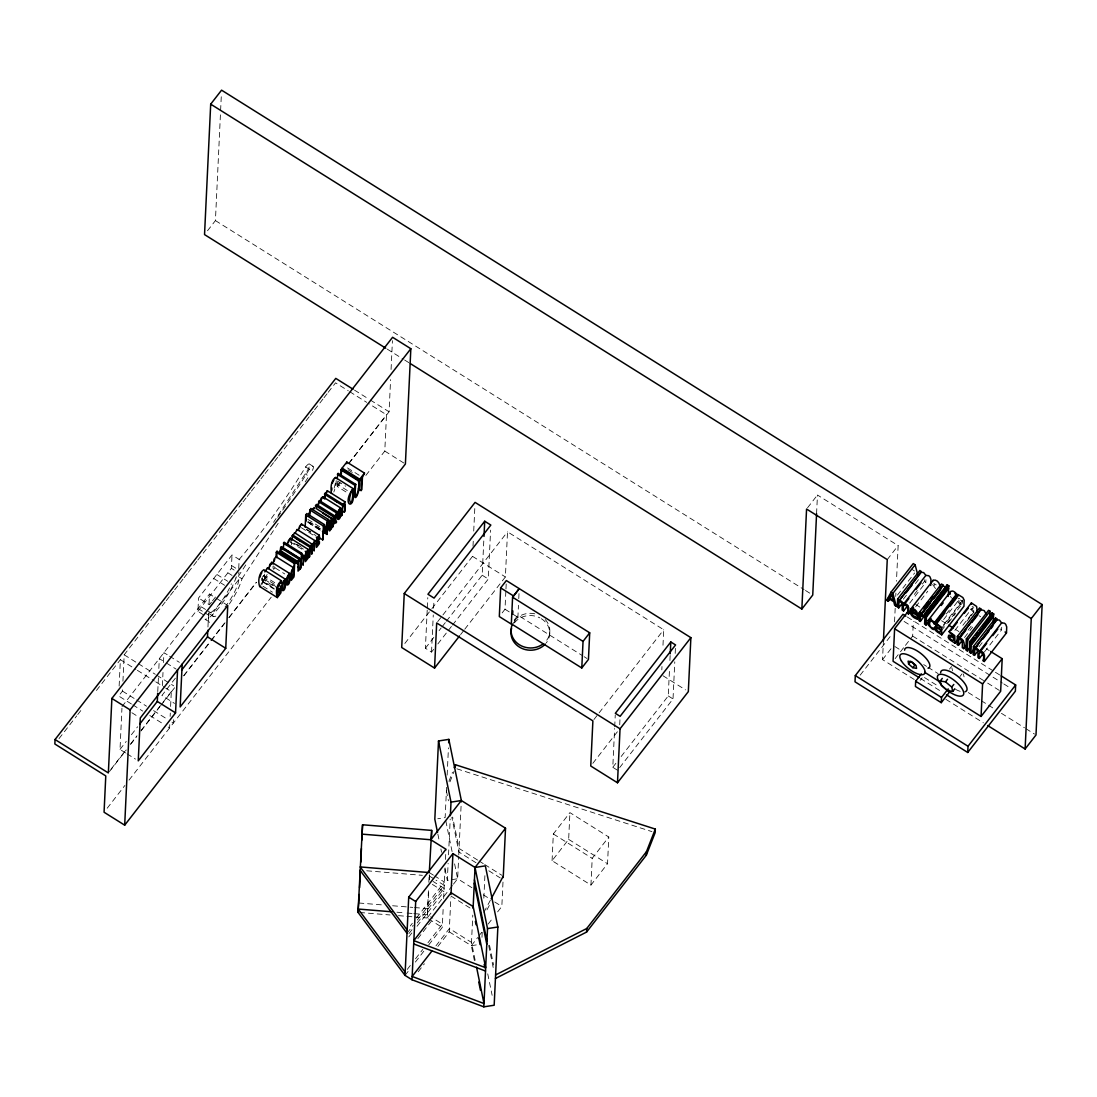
<?xml version="1.0" encoding="UTF-8"?>
<svg xmlns="http://www.w3.org/2000/svg" width="1097" height="1097" viewBox="0 0 1097 1097"><rect width="100%" height="100%" fill="white"/><g stroke="black" fill="none" stroke-linecap="round" stroke-linejoin="round"><path stroke-width="0.75" stroke-dasharray="5 3.75" d="M264.857 575.678L265.186 578.476L276.046 585.277M337.698 481.953L337.986 484.682L348.846 491.497M336.244 480.678L335.6 487.082L333.817 492.018M336.916 482.968L337.273 486.478L346.775 492.443M119.134 686.091L120.382 659.681L135.946 669.431M131.407 703.972L118.668 695.992L122.466 691.11L122.617 687.805M122.933 681.21L124.18 654.799L151.523 619.613M125.62 752.94L120.012 749.416L121.945 708.209M157.762 691.549L158.462 676.726M158.846 668.484L159.312 658.598L164.934 662.108M162.37 685.625L163 672.434M163.467 662.547L163.933 652.66L168.143 655.293M169.761 724.623L169.61 727.928L165.359 725.268M170.145 716.368L170.309 713.064M170.611 706.468L171.31 691.604L165.661 688.066M173.559 719.742L173.395 723.046L169.157 720.386M207.511 230.768L215.423 220.593L220.538 112.182M220.607 110.495L221.333 95.247M203.466 614.841L197.926 611.358L198.557 597.988L232.016 554.945L242.89 561.774M207.95 627.004L208.649 612.181M209.047 603.926L209.513 594.012L215.122 597.536M236.28 576.72A30.277 7.226 -57.9 0 1 221.251 604.625A30.277 7.226 -57.9 0 1 204.988 619.243L210.322 622.602A30.277 7.226 -57.9 0 1 208.334 618.79L209.088 612.345M197.926 611.358L231.385 568.328L232.016 554.945M238.721 568.479L239.16 559.429A195.033 46.54 -57.9 0 0 305.61 466.924A7.583 1.81 -57.9 0 1 309.697 464.909A7.583 1.81 -57.9 0 1 305.172 473.877L273.564 522.323M260.894 584.344L262.553 581.89L262.718 578.297L276.293 586.813M261.84 584.632L263.28 581.739L263.568 575.678L275.786 583.33M290.924 542.316L290.966 541.37M291.5 544.894L291.651 541.918M320.201 530.153L309.34 523.351L309.505 519.923M365.85 475.44L384.786 451.086L386.501 414.762L368.098 403.23M349.12 463.195L389.078 411.786L390.587 379.617M391.067 369.456L392.424 340.673M433.63 649.369L431.532 652.071L425.403 648.231L427.24 609.438M427.309 607.752L427.789 597.632M431.532 652.071L433.274 614.964M433.589 608.218L433.987 599.785M428.433 890.778L427.144 917.997L413.651 916.9M428.831 882.276L429.146 875.475M452.389 885.526L427.144 917.997L428.872 889.928M429.352 879.725L429.599 874.624M446.575 787.317L445.149 817.622L437.772 818.76M447.151 775.099L448.44 747.88M428.817 944.778L442.269 927.472L443.229 907.068M443.627 898.566L445.067 867.946M445.464 859.445L445.958 849.243M471.902 887.692L457.641 878.752L447.315 880.343L448.125 863.339M448.522 854.837L450.209 819.116M437.868 946.492L449.235 931.847L450.84 897.826M431.916 608.629L472.533 556.357L472.697 552.984M473.013 546.237L473.328 539.491M473.726 531.058L474.919 505.758M453.445 884.168L457.641 878.752L458.697 856.647M458.765 854.947L461.261 802.222M446.424 621.19L482.173 575.212L483.914 538.092M452.554 625.029L488.288 579.038L490.592 530.125M474.384 960.574L471.34 945.696L472.78 915.09M481.981 937.304L482.227 932.203M483.832 898.182L485.039 872.663M464.758 629.225L505.388 576.953L507.513 531.826L663.712 629.747L662.931 646.462M502.152 612.894L505.004 609.233L505.882 590.68M505.964 588.993L506.197 583.933M497.627 911.868L501.836 906.451L503.043 880.946M512.189 624.646L517.894 617.309L518.47 605.256M518.771 598.619L519.087 591.969M549.679 634.45L549.775 632.215M552.079 860.692L553.327 833.967L569.919 812.63L608.794 837.011L607.532 863.737L590.94 885.073L552.079 860.692L568.657 839.37L569.919 812.63M590.94 885.073L592.202 858.334L608.794 837.011M617.57 770.286L612.784 767.297L614.622 728.504M614.704 726.817L615.252 715.011M619.723 724.747L620.038 718M661.82 669.856L661.985 666.523M621.163 756.519L668.251 695.937L669.527 668.951M669.924 660.517L670.157 655.457M619.668 767.598L673.023 698.94L674.778 661.834M675.176 653.387L675.409 648.327M816.579 513.67L817.457 495.021L898.141 545.607L896.468 581.204M914.226 679.482L882.537 659.626L883.414 640.977M894.549 621.889L895.179 608.328M895.742 596.466L895.906 593.066M905.436 645.379L912.663 636.082L913.348 621.437M922.358 584.057L924.373 581.451L924.593 576.857M909.674 603.144L925.827 582.356L925.95 579.751M962.59 603.391L962.686 601.183L960.094 599.894A2.962 1.124 37.9 0 0 958.805 600.018L941.637 622.109M984.42 651.947L1001.588 629.856L1001.712 627.237M335.394 483.311L333.337 491.25M264.336 574.17L264.692 580.286L267.311 576.35M267.12 574.43L265.186 578.476M229.369 604.022A30.277 7.226 -57.9 0 0 241.984 578.805L238.241 576.46L238.995 572.195M958.805 600.018L959.052 601.787L961.507 603.405M973.327 608.191A2.962 1.124 37.9 0 0 972.038 608.314L973.492 611.207M448.934 781.297L452.471 772.261M449.948 781.859L454.076 771.314M339.796 482.365L337.986 484.682M340.084 483.407L337.273 486.478M275.018 567.437L273.935 569.096M483.9 912.306L490.359 900.253M486.958 909.852L490.99 902.31M238.241 576.46L247.538 562.212M241.984 578.805L279.159 521.815M305.185 481.912L308.901 476.221L305.172 473.877M59.005 738.638L76.694 715.888M77.736 714.558L80.849 710.541M96.454 690.466L120.382 659.681M152.579 618.269L155.733 614.21M156.775 612.853L165.194 602.034M166.25 600.676L169.404 596.617M170.446 595.26L173.6 591.201M174.656 589.857L178.866 584.44M179.922 583.083L183.076 579.024M184.118 577.68L187.272 573.621M188.327 572.264L196.747 561.445M197.789 560.087L228.286 520.842M229.342 519.498L232.495 515.439M233.551 514.082L241.957 503.262M243.013 501.905L246.167 497.846M247.223 496.488L250.377 492.43M251.432 491.086L259.838 480.253M260.894 478.909L264.048 474.85M265.104 473.493L273.51 462.66M274.565 461.316L277.719 457.257M278.775 455.899L305.062 422.071M306.118 420.727L309.272 416.668M310.328 415.31L313.481 411.252M314.524 409.894L322.943 399.075M323.999 397.717L327.153 393.658M328.195 392.315L335.559 382.839L348.298 390.82M122.028 706.564L209.513 594.012M211.46 602.198L209.445 604.804L198.557 597.988M212.475 600.895L215.506 597.001M206.963 610.357L212.297 613.703L238.776 579.627L236.102 577.954M120.012 749.416L126.224 741.421M131.407 734.757L137.619 726.763M175.369 678.179L161.903 695.512L174.546 703.424M110.989 769.23L126.594 749.155M130.749 743.807L136.988 735.772M141.156 730.424L161.958 703.657M163 702.313L171.31 691.604M183.528 675.903L209.815 642.074M210.871 640.73L224.542 623.137M228.752 617.721L256.095 582.548M348.64 463.469L386.501 414.762M109.412 771.602L126.237 749.95M130.433 744.548L136.741 736.43M140.951 731.013L159.874 706.674M160.93 705.316L174.601 687.737M184.063 675.56L210.336 641.745M211.392 640.387L225.063 622.808M229.273 617.392L256.602 582.219M262.142 577.502L263.568 575.678M262.718 578.297L261.36 580.039L273.578 587.704M309.34 523.351L310.122 522.337L320.982 529.152M107.191 808.228L124.88 785.479M129.035 780.118L271.206 597.207M404.834 643.473L430.874 609.973M437.717 621.629L441.885 616.267M442.927 614.923L507.513 531.826M425.403 648.231L433.809 637.412M439.074 630.652L441.172 627.95M442.228 626.593L445.382 622.534M437.84 643.953L447.288 631.79M448.344 630.432L451.498 626.373M460.603 634.587L463.716 630.569M514.191 620.12L517.99 615.239L582.699 655.8M410.278 925.964L412.335 923.304M416.476 917.983L444.408 882.043L434.782 876.023M407.014 933.259L413.212 925.278M417.354 919.958L444.244 885.348L436.003 880.178M408.934 933.602L413.075 928.281M417.217 922.961L444.107 888.351L433.109 881.467M408.783 936.907L412.925 931.586M417.052 926.266L443.956 891.655L430.202 883.044M417.834 938.621L431.272 921.315M593.93 719.55L598.084 714.188M599.127 712.844L663.712 629.747M407.248 969.419L410.36 965.429M415.53 958.764L422.77 949.454M427.94 942.803L442.42 924.168L434.179 918.998M405.026 975.384L410.196 968.733M415.365 962.069L424.676 950.098M435.948 945.847L449.4 928.542L471.491 942.392L475.207 960.574M418.204 971.777L424.416 963.783M592.833 763.334L617.844 731.164M807.557 507.76L817.457 495.021M449.235 931.847L471.34 945.696L477.648 937.578M478.703 936.221L481.857 932.162M488.165 924.044L493.431 917.284M612.784 767.297L615.924 763.251M887.254 559.607L898.141 545.607M897.456 595.068L914.624 572.991M903.325 599.168L907.37 593.971M915.447 583.577L918.477 579.682M914.281 594.451L917.311 590.543M860.185 675.149L892.3 633.847M915.638 606.806L927.76 591.214M882.537 659.626L893.424 645.612M895.125 658.639L904.408 646.695M946.286 614.046L951.332 607.546M943.557 624.796L962.741 600.128L960.602 598.962M941.487 628.471L962.686 601.183M941.377 630.679L961.575 604.694M948.398 622.685L955.46 613.593M954.87 630.405L972.038 608.314M920.191 680.318L922.097 677.877M962.851 625.304L973.958 611.015M966.841 621.176L969.871 617.282M970.872 615.979L973.903 612.085M968.103 630.117L973.149 623.617M964.51 637.522L972.586 627.127M949.495 669.115L951.552 666.469M979.086 646.668L984.146 640.168M959.971 676.506L962.028 673.86M514.507 620.641L517.894 617.309A19.389 17.333 2.7 0 1 535.35 613.909M274.277 567.108L273.647 565.942M471.34 945.696L480.184 944.325M958.147 598.263L959.669 598.551M366.755 870.785L422.386 875.324M358.87 902.996L382.469 904.929M392.589 905.752L412.815 907.397M414.501 907.534L427.995 908.645M396.949 912.21L405.383 912.896M407.069 913.047L412.129 913.458M413.816 913.595L427.295 914.692L432.794 918.134M359.706 912.485L390.052 914.967M398.485 915.652L405.232 916.201M406.918 916.338L411.978 916.763M961.452 604.529L959.162 603.446L957.338 600.786M972.107 606.6L973.834 607.258M456.887 768.819L651.906 831.608M973.93 612.647L970.584 609.096M912.087 569.466L914.445 570.947M936.207 584.92L933.821 583.426L935.343 587.128M924.373 581.451L925.827 582.356M979.21 615.828L980.663 616.733M1000.135 628.951L1001.588 629.856M915.638 604.433L919.958 607.148M941.596 620.71L947.369 624.33M956.022 629.76L958.915 631.57M986.326 648.752L989.206 650.562M907.274 617.021L993.992 671.378M995.432 672.283L999.765 674.998M904.093 621.437L1002.356 683.033M1003.81 683.938L1011.036 688.463M912.663 636.082L986.23 682.211M987.67 683.116L1000.656 691.247M215.423 220.593L804.046 589.583M805.486 590.488L809.847 593.216M894.864 646.517L902.063 651.028M923.674 664.576L926.554 666.386M927.993 667.291L938.072 673.599M968.308 692.564L979.84 699.79M981.28 700.695L987.039 704.301M988.479 705.206L994.239 708.813M1001.438 713.324L1024.475 727.777M1025.914 728.682L1034.553 734.099M924.483 677.548L938.84 686.544M920.479 678.481L942.117 692.042M387.214 349.107L403.161 359.103M404.615 360.008L408.962 362.737M945.902 699.338L983.351 722.813M354.496 390.121L368.907 399.143M370.347 400.048L389.078 411.786M349.71 391.711L366.686 402.352M384.786 451.086L405.396 464.004M347.502 467.939L359.72 475.604M348.078 469.79L353.508 473.205M472.533 556.357L505.388 576.953M662.999 675.752L685.515 689.876M337.602 481.117L345.747 486.232M309.231 463.908L312.96 466.252M482.173 575.212L488.288 579.038M305.61 466.924L309.354 469.269A7.583 1.81 -57.9 0 1 313.18 466.348A7.583 1.81 -57.9 0 1 312.014 471.326M668.251 695.937L673.023 698.94M584.139 656.705L587.005 658.502M505.004 609.233L517.894 617.309M307.914 519.402L321.49 527.918M307.996 521.5L320.214 529.152M307.517 522.103L321.092 530.619M306.461 529.165L311.891 532.566M306.447 529.686L315.95 535.638M301.318 527.684L314.894 536.186M296.766 544.249L302.196 547.65M293.941 543.166L303.444 549.117M290.266 541.904L304.5 550.831M275.251 567.985L284.754 573.95M261.429 578.421L276.375 587.786M263.28 581.739L274.14 588.554M262.553 581.89L274.771 589.555M231.508 565.504L237.048 568.986M262.937 586.223L272.44 592.174M231.385 568.328L234.155 570.07M227.888 572.812L232.043 575.418M216.849 574.458L227.723 581.273M213.723 578.476L224.611 585.291M216.52 598.413L226.352 604.57M201.409 606.874L205.578 609.479M213.819 616.624L208.485 613.278A23.311 5.567 -57.9 0 0 231.412 583.782M568.657 839.37L607.532 863.737M198.063 608.533L203.603 612.016M204.933 612.853L208.951 615.362M553.327 833.967L592.202 858.334M169.541 656.184L179.373 662.341M166.333 662.986L176.164 669.156M477.606 860.075L459.081 848.461L452.65 817.059M479.032 860.967L483.311 863.654M484.737 864.546L501.836 875.269M476.016 862.749L458.903 852.026L451.813 817.32M488.837 870.785L500.246 877.943M124.18 654.799L136.906 662.78M138.332 663.671L155.308 674.312M156.72 675.203L173.696 685.844M137.358 670.322L154.334 680.963M155.76 681.854L164.248 687.175M483.311 894.837L489.015 898.416M494.706 901.981L501.836 906.451M429.284 872.568L433.411 875.159M429.133 875.872L434.631 879.328M450.936 896.03L471.641 909.015M122.466 691.11L135.205 699.091M136.618 699.982L146.518 706.194M153.594 710.623L167.745 719.495M132.819 704.864L142.72 711.075M149.795 715.505L163.947 724.377M131.859 712.721L138.866 717.123M428.516 918.861L442.269 927.472M127.019 753.817L135.452 759.097M935.522 588.568L932.546 584.331M273.359 569.165L272.865 566.628M951.51 598.057L950.509 596.37M963.385 673.983L964.071 676.876M951.881 667.922L952.566 670.816M489.509 945.203L493.568 965.031M488.672 945.463L493.732 970.255M487.74 973.848L492.142 995.322M446.41 790.882L448.44 800.796M445.821 820.926L452.238 852.314M454.611 863.888L457.641 878.752M437.854 834.077L439.554 842.345M440.898 848.955L441.57 852.259M444.957 868.783L447.315 880.343M541.356 618.708A19.389 17.333 2.7 0 1 546.306 642.883M514.397 622.877A19.389 17.333 2.7 0 1 539.93 617.885M545.223 619.544A19.389 17.333 2.7 0 1 546.416 640.648M960.163 691.343A16.057 6.088 37.9 0 1 953.512 688.162M238.776 579.627A23.311 5.567 -57.9 0 1 225.05 607.094M215.821 616.089A23.311 5.567 -57.9 0 1 212.297 613.703M309.354 469.269A195.033 46.54 -57.9 0 1 276.663 518.593"/><path stroke-width="1.5" d="M331.815 487.904L331.829 490.167M55.056 739.529L54.85 743.999L105.778 775.922L104.064 812.233L124.688 825.163L405.396 464.004L410.84 348.723L392.589 337.286L111.88 698.446L108.356 772.946L55.056 739.529L335.778 378.383L353.056 389.216M124.688 825.163L130.118 709.882L410.84 348.723M139.689 724.102L157.296 701.449L157.68 693.208M182.171 664.096L180.155 706.948L225.735 648.3L227.751 605.462L140.279 718L138.249 760.852L175.547 712.885L177.563 670.034M987.67 725.528L1025.119 749.004L1035.993 734.99L1042.15 604.57L221.567 90.16L210.693 104.16L204.536 234.593L385.76 348.202M181.595 670.185L207.484 636.863L207.799 630.295M293.735 567.807L276.074 556.741L276.293 552.23L277.034 551.27L294.682 562.336L293.996 576.857L291.281 580.313L290.801 573.923L291.939 569.823L293.735 567.807L294.682 562.336M276.732 557.729L277.034 551.27M300.263 559.017L298.823 562.24C298.946 568.164 298.617 568.589 299.769 569.357L298.027 571.112L298.082 563.186L297.575 563.831L279.927 552.765L280.64 547.677L281.38 546.717L299.028 557.783L298.891 560.773L300.263 559.017L282.601 547.952L282.532 549.405M281.216 586.744L279.091 589.487L279.008 591.105L280.366 589.363L280.201 592.956L277.87 595.589L277.994 587.087L279.433 583.81L281.367 583.028L281.476 580.807L263.829 569.741C258.892 572.895 257.74 581.479 259.687 586.525L277.349 597.591L280.928 592.805L281.216 586.744L278.501 585.03M281.243 549.707L281.38 546.717M283.04 549.611L284.096 542.192L301.744 553.258L301.497 558.51L303.211 555.013L304.088 555.932L303.046 565.229C304.966 550.132 300.016 559.305 301.058 567.78L300.317 568.74L297.602 567.039M291.72 540.423L292.666 535.007L310.328 546.073L310.273 547.225L311.548 544.222L312.618 544.537L294.572 532.689L292.611 536.159L292.666 535.007M293.379 575.281C294.928 556.001 287.867 587.279 293.379 575.281L290.664 573.58M297.575 563.831L299.028 557.783M300.317 568.74L301.744 553.258M305.158 527.287L305.734 514.932L306.803 513.561L324.451 524.613L325.562 530.468L327.345 520.897L328.428 519.498L310.78 508.446L308.805 514.616M306.132 521.048L306.378 515.905M309.752 514.795L309.903 511.367L309.08 515.713M310.328 546.073L309.093 557.454L309.834 556.494C308.956 547.691 313.413 539.354 311.589 554.232L312.33 553.272C311.109 546.553 316.005 534.829 314.099 551.009L314.77 540.533L297.109 529.467L294.97 533.471M324.191 498.641L325.151 493.225L342.799 504.291L342.744 505.443L344.938 501.795L345.034 511.202L344.293 512.162L341.578 510.462M318.665 537.338L322.737 539.902L323.396 525.998L324.451 524.613M324.877 498.984L325.027 495.858M325.151 493.225L325.096 494.377L327.29 490.729L344.938 501.795M322.916 531.867L326.988 534.417L327.564 522.433L325.644 532.552L325.165 533.169L322.449 531.469M328.428 519.498L326.988 534.417M331.705 521.911C332.076 517.181 328.36 526.711 329.443 521.678L332.103 518.538L331.376 528.781L331.431 527.671C328.168 536.776 327.921 523.982 331.705 521.911L328.99 520.211M337.122 478.621L338.109 473.287L355.757 484.353C353.152 507.308 360.433 489.454 358.445 480.884L359.226 479.883L341.578 468.817L340.523 475.632M341.304 474.603L341.578 468.817M342.031 469.79L342.099 468.145L346.83 462.056L364.492 473.122L362.435 477.305L361.859 489.564L361.078 490.565L358.362 488.864M338.85 513.972L341.565 515.672L342.799 504.291M344.293 512.162C346.213 497.064 341.263 506.238 342.305 514.712L341.565 515.672M346.762 463.688L346.83 462.056M355.757 484.353L354.975 485.354C352.096 511.559 361.791 488.59 359.226 479.883M350.176 474.891L359.679 480.856L359.747 479.211L364.492 473.122M361.078 490.565L361.653 478.306L359.679 480.856M412.006 979.758L415.694 901.515L452.924 853.617L475.028 867.466L485.354 865.862L497.86 927.006L494.171 1005.236L483.832 1006.84L412.006 979.758L405.026 975.384L358.02 912.347L362.558 824.766L431.683 830.402L431.286 838.903M359.268 894.494L358.02 912.347M359.583 887.692L360.392 870.689M360.79 862.173L361.434 848.571M361.832 840.069L362.558 824.766M434.549 668.087L436.688 622.959L592.887 720.88L590.748 766.008L617.488 782.778L688.326 691.631L690.877 637.659L475.083 502.385L404.245 593.518L401.708 647.504L434.549 668.087L459.561 635.931M405.026 975.384L408.715 897.14L445.958 849.243L430.833 839.754L361.708 834.118M429.311 872.074L431.683 830.402M503.208 877.545L505.525 828.221L461.343 800.522L448.838 739.378L438.512 740.969L434.823 819.212L437.525 832.431M448.673 742.779L448.838 739.378M450.373 815.715L451.004 802.113L438.512 740.969M455.31 767.118L455.433 764.732L655.32 829.085L655.156 832.65L646.298 855.235L586.58 932.066L495.433 978.51M451.004 894.425L452.924 853.617M483.996 536.406L484.709 521.226L490.839 525.065L434.069 598.098L427.953 594.259L484.709 521.226M473.095 908.275L475.028 867.466L505.525 828.221M500.657 587.896L513.547 595.973L519.251 588.636L512.587 597.221L511.325 623.809L581.78 667.977L588.445 659.407L589.706 632.804L506.361 580.56L500.657 587.896L499.313 616.569L512.189 624.646A19.389 17.333 2.7 0 0 519.443 644.803A19.389 17.333 2.7 0 0 543.015 643.966M483.832 1006.84L487.521 928.597L475.028 867.466M512.683 614.265L512.848 610.933M581.78 667.977L583.042 641.388L589.706 632.804M586.58 932.066L586.758 928.501L646.462 851.683L655.32 829.085M617.488 782.778L620.038 728.806L690.877 637.659M646.298 855.235L646.462 851.683M670.24 653.771L670.802 641.964L675.574 644.954L620.12 716.314L615.335 713.324L670.802 641.964M410.415 363.642L801.852 609.041L806.569 509.035L887.254 559.607L883.414 640.977M816.579 513.67L812.74 595.04L801.852 609.041M905.834 616.116L902.941 614.306L855.303 675.601L855.016 681.813L967.732 752.473L1015.369 691.192L1015.657 684.967L1001.204 675.903M908.014 611.495L894.604 628.732L893.068 661.299L919.039 677.576M898.717 607.875L899.005 601.938L900.555 601.992L902.228 603.542L902.159 610.028L903.613 610.947C901.281 599.593 910.798 606.915 907.054 613.1L908.508 614.005L908.741 607.999L907.781 605.53A2.221 0.836 37.9 0 0 906.355 604.255L903.654 603.981L901.473 601.197L899.06 600.813L921.274 572.236L919.862 570.44L897.648 599.017L897.277 606.97L898.717 607.875L902.762 602.678M899.06 600.813L921.315 571.359M939.786 587.169C940.499 583.645 936.728 578.805 933.081 580.327L910.867 608.917C908.357 613.223 912.965 618.269 917.257 618.996L919.341 614.937M917.325 617.542L913.143 615.719L911.607 612.003L917.586 615.746C918.285 612.222 914.514 607.381 910.867 608.917M921.384 673.873L915.666 681.237L915.419 686.461L941.267 702.656L948.891 692.851L949.015 690.232M920.314 621.409L920.575 615.774C924.387 617.872 924.634 614.306 920.63 614.649L942.844 586.072L942.899 584.893L941.445 583.974L919.245 612.565L918.861 620.504L920.314 621.409L925.758 614.265M920.63 614.649L942.899 584.893M924.99 613.374L924.922 614.759L926.581 615.787L948.795 587.21L948.864 585.825L947.205 584.783L924.99 613.374L926.65 614.402L926.581 615.787M926.979 613.552L924.963 616.144L924.593 624.097L926.046 625.002L931.092 618.502M926.046 625.002L926.417 617.062L948.631 588.472L947.177 587.567M930.722 585.428L930.955 579.422L929.995 576.953A2.221 0.836 37.9 0 0 928.569 575.678L925.868 575.404L903.654 603.981M934.342 624.015C929.186 615.444 926.965 628.992 934.15 628.074L937.181 624.179L934.164 629.637L932.354 629.088L928.295 624.947L928.158 620.381L950.756 591.338L952.553 591.036A3.469 1.316 37.9 0 1 954.884 592.257L956.707 593.984L956.639 595.479L934.342 624.015L934.493 622.561L956.707 593.984M935.864 624.563L935.933 623.192L958.147 594.615L962.851 597.522L964.167 600.1L963.934 606.257L941.72 634.834L940.28 633.929C939.114 632.763 933.218 630.83 935.412 627.059L935.933 626.84C941.829 630.213 941.349 626.222 935.947 624.604L944.956 612.866M941.72 634.834L941.541 627.333L935.933 623.192M941.267 702.656L941.514 697.445L948.192 688.861M947.136 586.182L947.205 584.783M948.261 596.425L948.631 588.472M977.304 611.838L976.591 606.422L971.38 602.911L949.166 631.502C949.275 633.915 960.698 639.044 949.166 635.136L948.644 635.355C946.464 639.126 952.361 641.073 953.512 642.225L954.966 643.13L957.983 639.236M954.966 643.13L954.774 635.629L949.166 631.502M958.161 596.028L958.147 594.615M958.449 645.31L958.723 639.386L960.465 639.551L962.343 641.265L962.316 647.737L963.769 648.656C965.017 644.926 964.112 637.741 958.778 638.248L980.992 609.671L979.58 607.889L957.366 636.466L956.995 644.405L958.449 645.31L962.48 640.113M958.778 638.248L981.033 608.794M989.727 617.542L990.029 611.221L988.575 610.302L966.361 638.879L965.84 649.945L967.293 650.864L970.324 646.969M967.293 650.864L967.815 639.798L990.029 611.221M971.38 602.911L971.407 604.324M971.846 641.676L969.83 644.268L969.446 652.208L970.9 653.126L973.93 649.232M969.789 642.883L969.858 641.498L992.072 612.908L993.717 613.95L993.649 615.335L971.435 643.912L969.789 642.883L973.834 637.686M970.9 653.126L971.284 645.187L993.484 616.596L992.045 615.691M971.435 643.912L971.503 642.527L993.717 613.95M967.732 752.473L968.02 746.262L1015.657 684.967M974.479 655.375L974.767 649.438L976.316 649.493L977.989 651.042L977.921 657.528L979.374 658.433C977.043 647.093 986.56 654.402 982.816 660.6L984.27 661.505L984.503 655.499L983.543 653.017A2.221 0.836 37.9 0 0 982.13 651.755L979.415 651.467L977.235 648.684L974.822 648.313L997.036 619.723L995.623 617.94L973.409 646.517L973.039 654.456L974.479 655.375L978.524 650.178M974.822 648.313L997.077 618.845M946.437 694.758L981.061 716.451L982.597 683.897L1002.192 658.694L990.646 651.467M992.003 614.306L992.072 612.908M993.196 622.959L993.484 616.596M995.473 621.108L995.623 617.94M1002.192 658.694L1000.656 691.247L981.061 716.451M984.27 661.505L1006.484 632.928L1006.717 626.922L1005.757 624.44A2.221 0.836 37.9 0 0 1004.331 623.178L1001.63 622.89L979.415 651.467M1025.119 749.004L1031.262 618.571L1042.15 604.57M272.988 564.091L274.277 558.757L276.074 556.741M268.738 568.52L269.903 564.352L271.823 562.308L289.485 573.374C292.268 591.269 279.872 586.209 289.485 573.374M287.359 544.633L288.58 540.355L290.417 538.229L308.298 549.487L308.572 553.382L305.515 557.317L305.775 559.607L308.367 555.973L308.284 557.893L305.446 561.609L305.24 554.52L308.065 549.295M298.425 530.413L299.632 526.121L301.469 524.009L319.35 535.267L319.638 539.162L316.567 543.097L316.827 545.374L319.433 541.753L319.337 543.659L316.512 547.389L316.293 540.3L319.117 535.075M320.502 501.782L320.873 500.397M260.071 577.132L260.661 574.993M317.623 505.635L319.433 500.575L337.081 511.641L335.312 518.73L336.587 522.062L335.682 523.242L334.791 520.677L322.573 513.026M337.081 511.641L334.955 518.031L334.078 515.494L316.43 504.428L315.525 505.607L316.786 508.912L334.434 519.978L332.665 527.122L334.791 520.677M318.377 504.839L319.433 500.575M319.913 501.795L321.256 498.038L322.792 496.749L340.44 507.815C343.224 525.71 330.828 520.65 340.44 507.815M274.127 561.061L274.799 559.305M269.711 566.614L270.383 564.886M332.501 483.078L332.789 482.09M312.618 544.537L314.77 540.533M264.83 571.907L267.435 567.958L285.083 579.024C287.88 596.933 275.47 591.859 285.083 579.024M932.464 581.533L933.081 580.327M288.388 542.371L289.032 540.821M299.44 528.151L300.084 526.601M950.372 591.804L950.002 594.451M454.24 767.749L455.433 764.732M325.644 494.212L326.481 492.855M261.004 574.101L261.785 572.744M321.092 499.821L321.887 498.628M333.118 481.268L333.872 479.951M917.668 574.526L915.131 564.763L913.253 563.584L891.038 592.161L886.664 600.32L888.213 601.279L889.393 598.976L893.781 601.732L894.686 605.338L896.304 606.353L898.32 603.761M889.873 598.043L891.875 594.163L893.411 600.265L889.873 598.043L891.888 595.452M491.168 898.758L503.262 876.16M312.398 509.543L314.208 507.431L314.812 508.761M334.434 519.978L333.173 516.673L334.078 515.494M307.914 552.97L305.583 555.973L306.68 551.887L307.448 551.037L307.9 551.846L307.914 552.97L305.199 551.27M318.966 538.75L316.635 541.753L317.746 537.653L318.514 536.817L318.953 537.612L318.966 538.75L316.251 537.036M322.737 539.902L324.026 526.971L325.165 533.169M430.833 839.754L461.343 800.522L451.004 802.113M431.807 951.168L412.157 976.453L483.996 1003.536L476.564 967.184M886.664 600.32L890.709 595.123M896.304 606.353L892.917 593.34L915.131 564.763M888.213 601.279L890.229 598.688M906.067 592.846L912.128 585.058M903.859 605.009L908.906 598.523M915.981 589.418L921.027 582.932M903.613 610.947L907.658 605.75M908.508 614.005L913.554 607.519M917.586 615.746L920.602 611.852M923.633 607.957L928.679 601.458M930.709 598.866L932.724 596.261M917.243 617.488L920.273 613.593M917.257 618.996L920.287 615.102M920.575 615.774L930.681 602.788M933.712 598.88L940.773 589.788M923.811 615.458L946.025 586.881L942.844 586.072M926.951 612.153L930.983 606.956M939.059 596.562L946.135 587.471M937.085 600.566L939.101 597.961M926.65 614.402L948.864 585.825M941.185 605.517L943.201 602.911M950.002 606.367L957.064 597.275M935.179 628.334L937.195 625.729M908.604 664.028L910.716 661.313L914.953 664.947L912.841 667.675L908.604 664.028L908.097 661.148L911.813 661.902L916.064 665.536L916.571 668.416L912.841 667.675M951.126 630.254L957.174 622.465M964.249 613.374L968.281 608.177M959.738 638.084L965.799 630.295M971.86 622.493L977.907 614.704M963.769 648.656L966.8 644.762M954.815 688.765L952.772 691.412L947.52 690.548L941.267 685.351L940.252 681.004L942.296 678.371M975.85 635.081L977.866 632.489M982.912 625.989L988.973 618.201M979.923 631.282L982.953 627.388M940.252 681.004L945.491 681.868L947.547 679.235M975.768 648.135L977.797 645.543M982.843 639.044L988.904 631.255M990.92 628.65L992.936 626.058M952.772 691.412L951.743 687.079L953.8 684.432M980.636 651.207L986.697 643.418M992.758 635.616L997.804 629.13M979.374 658.433L983.419 653.236M928.158 620.381L930.338 619.613A3.469 1.316 37.9 0 1 932.683 620.833L934.493 622.561M289.306 540.41L290.115 540.135M270.657 564.475L271.494 564.324M260.675 586.113L259.687 586.525M495.597 974.945L586.758 928.501M281.476 580.807C276.54 583.961 275.388 592.545 277.349 597.591M921.274 572.236L923.688 572.607L925.868 575.404M997.036 619.723L999.449 620.107L1001.63 622.89M487.521 928.597L497.86 927.006M980.992 609.671L984.256 610.645L986.217 614.197M285.823 543.783L286.44 544.866M353.069 488.549C340.44 505.58 356.415 512.683 353.069 488.549L335.421 477.483C330.8 480.513 330.554 488.288 331.459 493.389M429.284 872.568L360.159 866.932L407.165 929.954M391.903 911.799L358.184 909.043L405.177 972.079M955.199 599.483L953.279 598.509M413.692 943.941L485.532 971.023M210.693 104.16L1031.262 618.571M1005.03 632.009L1006.484 632.928M948.809 625.235L953.142 627.95M966.361 638.879L967.815 639.798M891.038 592.161L892.917 593.34M969.858 641.498L971.503 642.527M897.648 599.017L899.101 599.936M919.245 612.565L920.685 613.47M924.963 616.144L926.417 617.062M957.366 636.466L958.819 637.371M969.83 644.268L971.284 645.187M973.409 646.517L974.863 647.422M894.604 628.732L982.597 683.897M924.73 672.324L939.087 681.333M915.666 681.237L941.514 697.445M855.303 675.601L968.02 746.262M342.099 468.145L359.747 479.211M343.388 470.64L347.461 473.191M340.797 469.818L358.445 480.884M337.328 474.288L354.975 485.354M512.587 597.221L583.042 641.388M334.599 500.342L337.314 502.042M324.397 494.171L342.058 505.237M318.583 501.658L336.231 512.724M315.525 505.607L333.173 516.673M309.697 509.831L327.345 520.897M305.734 514.932L323.396 525.998M404.245 593.518L620.038 728.806M296.684 538.709L300.77 541.274M291.925 535.953L309.573 547.019M283.341 543.152L301.003 554.218M280.64 547.677L298.288 558.73M280.489 550.667L298.151 561.733M279.996 551.311L297.644 562.377M285.851 555.535L288.566 557.235M291.295 558.935L295.367 561.486M276.293 552.23L293.941 563.282M276.375 587.786L279.091 589.487M277.486 591.256L280.201 592.956M207.484 636.863L225.735 648.3M157.296 701.449L175.547 712.885M111.88 698.446L130.118 709.882M408.715 897.14L415.694 901.515M301.469 524.009L302.004 525.189M290.417 538.229L290.938 539.422M945.491 681.868L951.743 687.079M297.109 529.467L297.506 530.468M335.421 477.483L336.011 478.443M322.792 496.749L323.368 498.216M271.823 562.308L272.289 563.063M267.435 567.958L267.887 568.712M954.897 593.518L955.597 594.217M327.29 490.729L327.688 491.799M360.008 870.236L407.014 933.259M474.439 879.849L486.945 940.993M474.288 883.154L486.794 944.298M475.385 921.453L476.071 924.757M478.772 937.976L480.116 944.586M484.175 964.414L484.847 967.719M478.772 982.048L480.459 990.317M545.291 644.076A19.389 17.333 2.7 0 1 521.514 648.231A19.389 17.333 2.7 0 1 511.6 628.32M904.614 650.178A15.372 5.828 37.9 0 1 920.74 653.359A15.372 5.828 37.9 0 1 928.103 668.32M940.636 672.694A16.057 6.088 37.9 0 1 957.599 676.177A16.057 6.088 37.9 0 1 965.127 691.741M282.519 586.744C284.342 598.523 286.495 567.958 282.519 586.744M286.907 581.095C288.73 592.874 290.883 562.308 286.907 581.095M337.862 515.535C339.7 527.314 341.853 496.749 337.862 515.535M349.463 498.97C352.288 515.357 355.387 472.08 349.463 498.97M331.637 523.31C331.116 532.909 327.221 528.301 331.637 523.31M940.472 629.76L940.376 631.968L938.703 631.831L936.838 630.377L936.591 628.595A2.962 1.124 37.9 0 1 937.88 628.471L940.472 629.76M953.718 638.07L953.608 640.264L951.935 640.127L950.071 638.673L949.824 636.904A2.962 1.124 37.9 0 1 951.113 636.767L953.718 638.07M911.909 610.234L911.648 610.974L916.214 613.84L914.72 610.672L911.909 610.234M451.086 892.725L413.843 940.636L485.683 967.719L473.177 906.575L451.086 892.725M940.979 684.418A16.057 6.088 37.9 0 0 963.248 695.059A16.057 6.088 37.9 0 0 947.465 676.122A16.057 6.088 37.9 0 0 940.979 684.418M901.377 660.901A15.372 5.828 37.9 0 0 923.29 674.518A15.372 5.828 37.9 0 0 912.649 657.295A15.372 5.828 37.9 0 0 901.377 660.901"/></g></svg>
